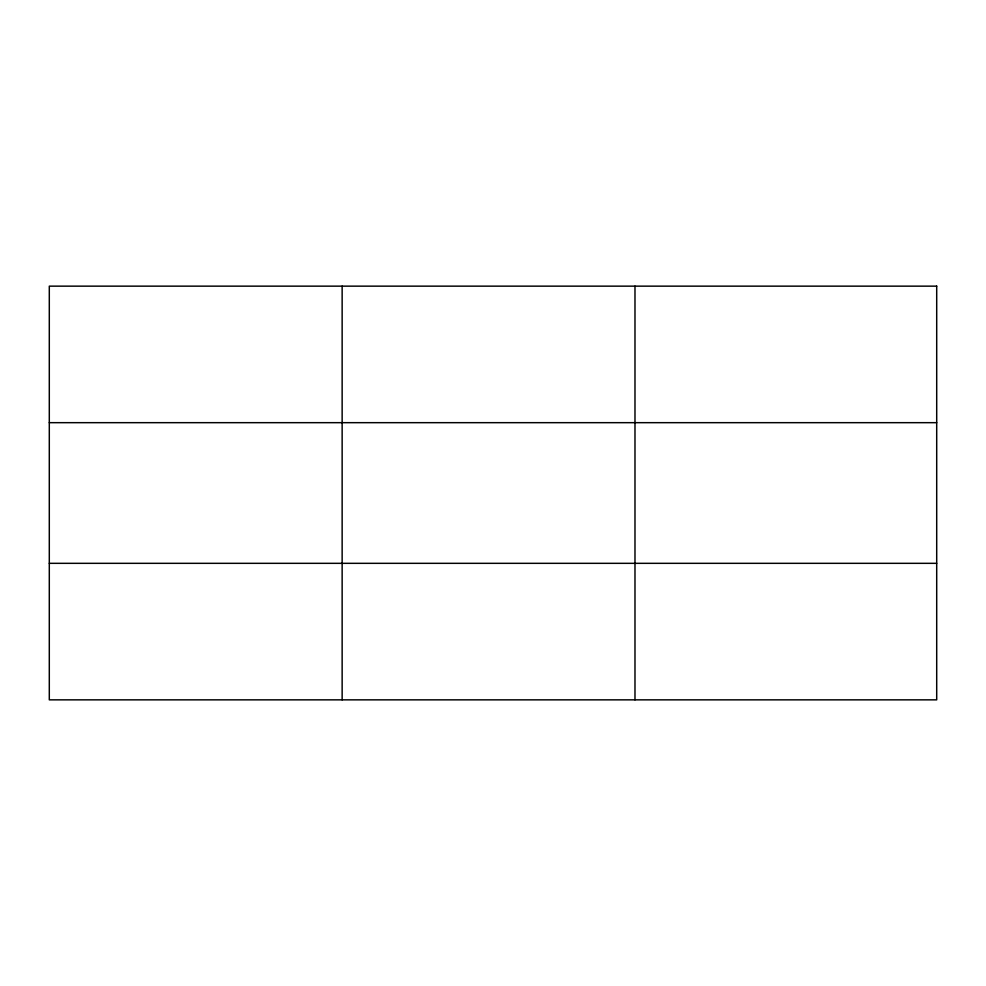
<?xml version="1.0" encoding="UTF-8"?>
<svg xmlns="http://www.w3.org/2000/svg" width="986" height="986" viewBox="0 0 986 986"><rect width="100%" height="100%" fill="white"/><g stroke="black" fill="none" stroke-linecap="round" stroke-linejoin="round"><path stroke-width="1.48" d="M342.142 699.85L342.142 286.15M634.984 699.85L634.984 286.15M49.3 422.674L936.7 422.674M49.3 563.326L936.7 563.326M936.7 286.15L936.7 699.85L49.3 699.85L49.3 286.15L936.7 286.15"/></g></svg>
